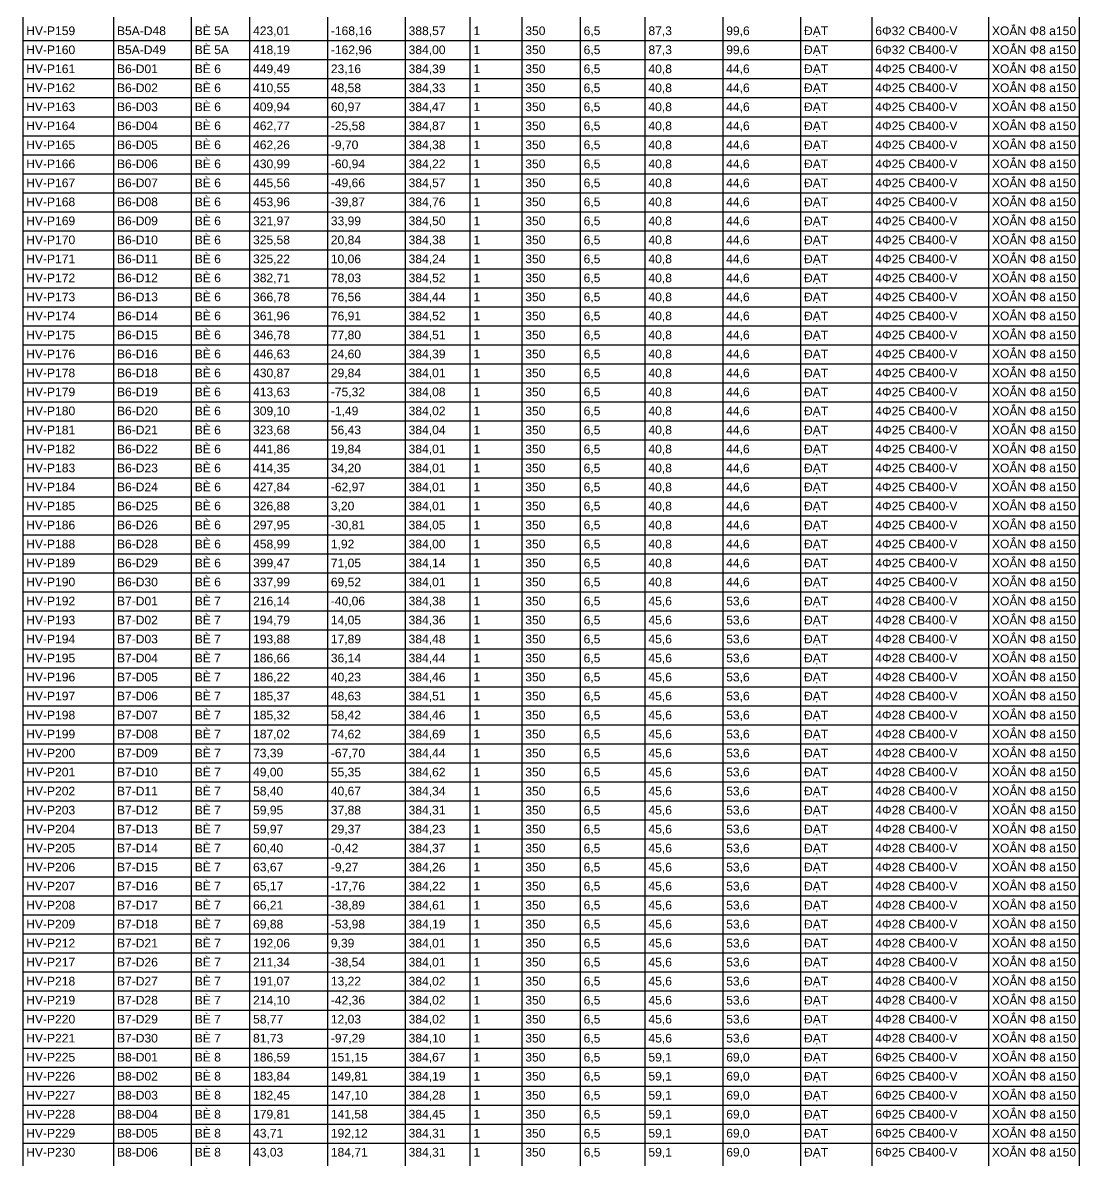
# Model space of a CAD drawing. Header units: metres. Extents: x -250 to 1222, y -294 to 420.
# Drawn here: x 492.8 to 639.5, y -50.2 to 107.8 of the extents above; entities that cross this region are included whole.
import ezdxf

# ---------------------------------------------------------------- set-up
doc = ezdxf.new("R2010")
doc.units = ezdxf.units.M
doc.layers.add('07_BANG_THONG_KE_COC_BO', color=7, linetype='Continuous')
doc.styles.add('VN', font='arial.ttf')

msp = doc.modelspace()

# ---------------------------------------------------------------- linework, layer by layer
at = {"layer": '07_BANG_THONG_KE_COC_BO'}
for p, q in [((492.77, 406.248), (492.77, -206.232)), ((505.37, 406.248), (505.37, -206.232)), ((516.17, 406.248), (516.17, -206.232)), ((524.27, 406.248), (524.27, -206.232)), ((535.07, 406.248), (535.07, -206.232)), ((545.87, 406.248), (545.87, -206.232)), ((554.87, 406.248), (554.87, -206.232)), ((562.07, 406.248), (562.07, -206.232)), ((570.17, 406.248), (570.17, -206.232)), ((579.17, 406.248), (579.17, -206.232)), ((589.97, 406.248), (589.97, -206.232)), ((600.77, 406.248), (600.77, -206.232)), ((610.67, 406.248), (610.67, -206.232)), ((626.87, 406.248), (626.87, -206.232)), ((639.47, 406.248), (639.47, -206.232)), ((492.77, 105.288), (639.47, 105.288)), ((492.77, 102.648), (639.47, 102.648)), ((492.77, 100.008), (639.47, 100.008)), ((492.77, 97.368), (639.47, 97.368)), ((492.77, 94.728), (639.47, 94.728)), ((492.77, 92.088), (639.47, 92.088)), ((492.77, 89.448), (639.47, 89.448)), ((492.77, 86.808), (639.47, 86.808)), ((492.77, 84.168), (639.47, 84.168)), ((492.77, 81.528), (639.47, 81.528)), ((492.77, 78.888), (639.47, 78.888)), ((492.77, 76.248), (639.47, 76.248)), ((492.77, 73.608), (639.47, 73.608)), ((492.77, 70.968), (639.47, 70.968)), ((492.77, 68.328), (639.47, 68.328)), ((492.77, 65.688), (639.47, 65.688)), ((492.77, 63.048), (639.47, 63.048)), ((492.77, 60.408), (639.47, 60.408)), ((492.77, 57.768), (639.47, 57.768)), ((492.77, 55.128), (639.47, 55.128)), ((492.77, 52.488), (639.47, 52.488)), ((492.77, 49.848), (639.47, 49.848)), ((492.77, 47.208), (639.47, 47.208)), ((492.77, 44.568), (639.47, 44.568)), ((492.77, 41.928), (639.47, 41.928)), ((492.77, 39.288), (639.47, 39.288)), ((492.77, 36.648), (639.47, 36.648)), ((492.77, 34.008), (639.47, 34.008)), ((492.77, 31.368), (639.47, 31.368)), ((492.77, 28.728), (639.47, 28.728)), ((492.77, 26.088), (639.47, 26.088)), ((492.77, 23.448), (639.47, 23.448)), ((492.77, 20.808), (639.47, 20.808)), ((492.77, 18.168), (639.47, 18.168)), ((492.77, 15.528), (639.47, 15.528)), ((492.77, 12.888), (639.47, 12.888)), ((492.77, 10.248), (639.47, 10.248)), ((492.77, 7.608), (639.47, 7.608)), ((492.77, 4.968), (639.47, 4.968)), ((492.77, 2.328), (639.47, 2.328)), ((492.77, -0.312), (639.47, -0.312)), ((492.77, -2.952), (639.47, -2.952)), ((492.77, -5.592), (639.47, -5.592)), ((492.77, -8.232), (639.47, -8.232)), ((492.77, -10.872), (639.47, -10.872)), ((492.77, -13.512), (639.47, -13.512)), ((492.77, -16.152), (639.47, -16.152)), ((492.77, -18.792), (639.47, -18.792)), ((492.77, -21.432), (639.47, -21.432)), ((492.77, -24.072), (639.47, -24.072)), ((492.77, -26.712), (639.47, -26.712)), ((492.77, -29.352), (639.47, -29.352)), ((492.77, -31.992), (639.47, -31.992)), ((492.77, -34.632), (639.47, -34.632)), ((492.77, -37.272), (639.47, -37.272)), ((492.77, -39.912), (639.47, -39.912)), ((492.77, -42.552), (639.47, -42.552)), ((492.77, -45.192), (639.47, -45.192)), ((492.77, -47.832), (639.47, -47.832))]:
    msp.add_line(p, q, dxfattribs=at)

# ---------------------------------------------------------------- texts
at = {"layer": '07_BANG_THONG_KE_COC_BO', "style": 'VN'}
for s, p in [('BÈ 5A', (516.65, 106.056)), ('XOẮN Φ8 a150', (627.35, 106.056)), ('HV-P159', (493.25, 106.056)), ('B5A-D48', (505.85, 106.056)), ('423,01', (524.75, 106.056)), ('-168,16', (535.55, 106.056)), ('388,57', (546.35, 106.056)), ('1', (555.35, 106.056)), ('350', (562.55, 106.056)), ('6,5', (570.65, 106.056)), ('87,3', (579.65, 106.056)), ('99,6', (590.45, 106.056)), ('ĐẠT', (601.25, 106.056)), ('6Φ32 CB400-V', (611.15, 106.056)), ('HV-P160', (493.25, 103.416)), ('B5A-D49', (505.85, 103.416)), ('BÈ 5A', (516.65, 103.416)), ('418,19', (524.75, 103.416)), ('-162,96', (535.55, 103.416)), ('384,00', (546.35, 103.416)), ('1', (555.35, 103.416)), ('350', (562.55, 103.416)), ('6,5', (570.65, 103.416)), ('87,3', (579.65, 103.416)), ('99,6', (590.45, 103.416)), ('ĐẠT', (601.25, 103.416)), ('6Φ32 CB400-V', (611.15, 103.416)), ('XOẮN Φ8 a150', (627.35, 103.416)), ('HV-P161', (493.25, 100.776)), ('B6-D01', (505.85, 100.776)), ('BÈ 6', (516.65, 100.776)), ('449,49', (524.75, 100.776)), ('23,16', (535.55, 100.776)), ('384,39', (546.35, 100.776)), ('1', (555.35, 100.776)), ('350', (562.55, 100.776)), ('6,5', (570.65, 100.776)), ('40,8', (579.65, 100.776)), ('44,6', (590.45, 100.776)), ('ĐẠT', (601.25, 100.776)), ('4Φ25 CB400-V', (611.15, 100.776)), ('XOẮN Φ8 a150', (627.35, 100.776)), ('BÈ 6', (516.65, 98.136)), ('XOẮN Φ8 a150', (627.35, 98.136)), ('HV-P162', (493.25, 98.136)), ('B6-D02', (505.85, 98.136)), ('410,55', (524.75, 98.136)), ('48,58', (535.55, 98.136)), ('384,33', (546.35, 98.136)), ('1', (555.35, 98.136)), ('350', (562.55, 98.136)), ('6,5', (570.65, 98.136)), ('40,8', (579.65, 98.136)), ('44,6', (590.45, 98.136)), ('ĐẠT', (601.25, 98.136)), ('4Φ25 CB400-V', (611.15, 98.136)), ('HV-P163', (493.25, 95.496)), ('B6-D03', (505.85, 95.496)), ('BÈ 6', (516.65, 95.496)), ('409,94', (524.75, 95.496)), ('60,97', (535.55, 95.496)), ('384,47', (546.35, 95.496)), ('1', (555.35, 95.496)), ('350', (562.55, 95.496)), ('6,5', (570.65, 95.496)), ('40,8', (579.65, 95.496)), ('44,6', (590.45, 95.496)), ('ĐẠT', (601.25, 95.496)), ('4Φ25 CB400-V', (611.15, 95.496)), ('XOẮN Φ8 a150', (627.35, 95.496)), ('HV-P164', (493.25, 92.856)), ('B6-D04', (505.85, 92.856)), ('BÈ 6', (516.65, 92.856)), ('462,77', (524.75, 92.856)), ('-25,58', (535.55, 92.856)), ('384,87', (546.35, 92.856)), ('1', (555.35, 92.856)), ('350', (562.55, 92.856)), ('6,5', (570.65, 92.856)), ('40,8', (579.65, 92.856)), ('44,6', (590.45, 92.856)), ('ĐẠT', (601.25, 92.856)), ('4Φ25 CB400-V', (611.15, 92.856)), ('XOẮN Φ8 a150', (627.35, 92.856)), ('BÈ 6', (516.65, 90.216)), ('XOẮN Φ8 a150', (627.35, 90.216)), ('HV-P165', (493.25, 90.216)), ('B6-D05', (505.85, 90.216)), ('462,26', (524.75, 90.216)), ('-9,70', (535.55, 90.216)), ('384,38', (546.35, 90.216)), ('1', (555.35, 90.216)), ('350', (562.55, 90.216)), ('6,5', (570.65, 90.216)), ('40,8', (579.65, 90.216)), ('44,6', (590.45, 90.216)), ('ĐẠT', (601.25, 90.216)), ('4Φ25 CB400-V', (611.15, 90.216)), ('HV-P166', (493.25, 87.576)), ('B6-D06', (505.85, 87.576)), ('BÈ 6', (516.65, 87.576)), ('430,99', (524.75, 87.576)), ('-60,94', (535.55, 87.576)), ('384,22', (546.35, 87.576)), ('1', (555.35, 87.576)), ('350', (562.55, 87.576)), ('6,5', (570.65, 87.576)), ('40,8', (579.65, 87.576)), ('44,6', (590.45, 87.576)), ('ĐẠT', (601.25, 87.576)), ('4Φ25 CB400-V', (611.15, 87.576)), ('XOẮN Φ8 a150', (627.35, 87.576)), ('HV-P167', (493.25, 84.936)), ('B6-D07', (505.85, 84.936)), ('BÈ 6', (516.65, 84.936)), ('445,56', (524.75, 84.936)), ('-49,66', (535.55, 84.936)), ('384,57', (546.35, 84.936)), ('1', (555.35, 84.936)), ('350', (562.55, 84.936)), ('6,5', (570.65, 84.936)), ('40,8', (579.65, 84.936)), ('44,6', (590.45, 84.936)), ('ĐẠT', (601.25, 84.936)), ('4Φ25 CB400-V', (611.15, 84.936)), ('XOẮN Φ8 a150', (627.35, 84.936)), ('BÈ 6', (516.65, 82.296)), ('XOẮN Φ8 a150', (627.35, 82.296)), ('HV-P168', (493.25, 82.296)), ('B6-D08', (505.85, 82.296)), ('453,96', (524.75, 82.296)), ('-39,87', (535.55, 82.296)), ('384,76', (546.35, 82.296)), ('1', (555.35, 82.296)), ('350', (562.55, 82.296)), ('6,5', (570.65, 82.296)), ('40,8', (579.65, 82.296)), ('44,6', (590.45, 82.296)), ('ĐẠT', (601.25, 82.296)), ('4Φ25 CB400-V', (611.15, 82.296)), ('HV-P169', (493.25, 79.656)), ('B6-D09', (505.85, 79.656)), ('BÈ 6', (516.65, 79.656)), ('321,97', (524.75, 79.656)), ('33,99', (535.55, 79.656)), ('384,50', (546.35, 79.656)), ('1', (555.35, 79.656)), ('350', (562.55, 79.656)), ('6,5', (570.65, 79.656)), ('40,8', (579.65, 79.656)), ('44,6', (590.45, 79.656)), ('ĐẠT', (601.25, 79.656)), ('4Φ25 CB400-V', (611.15, 79.656)), ('XOẮN Φ8 a150', (627.35, 79.656)), ('HV-P170', (493.25, 77.016)), ('B6-D10', (505.85, 77.016)), ('BÈ 6', (516.65, 77.016)), ('325,58', (524.75, 77.016)), ('20,84', (535.55, 77.016)), ('384,38', (546.35, 77.016)), ('1', (555.35, 77.016)), ('350', (562.55, 77.016)), ('6,5', (570.65, 77.016)), ('40,8', (579.65, 77.016)), ('44,6', (590.45, 77.016)), ('ĐẠT', (601.25, 77.016)), ('4Φ25 CB400-V', (611.15, 77.016)), ('XOẮN Φ8 a150', (627.35, 77.016)), ('BÈ 6', (516.65, 74.376)), ('XOẮN Φ8 a150', (627.35, 74.376)), ('HV-P171', (493.25, 74.376)), ('B6-D11', (505.85, 74.376)), ('325,22', (524.75, 74.376)), ('10,06', (535.55, 74.376)), ('384,24', (546.35, 74.376)), ('1', (555.35, 74.376)), ('350', (562.55, 74.376)), ('6,5', (570.65, 74.376)), ('40,8', (579.65, 74.376)), ('44,6', (590.45, 74.376)), ('ĐẠT', (601.25, 74.376)), ('4Φ25 CB400-V', (611.15, 74.376)), ('HV-P172', (493.25, 71.736)), ('B6-D12', (505.85, 71.736)), ('BÈ 6', (516.65, 71.736)), ('382,71', (524.75, 71.736)), ('78,03', (535.55, 71.736)), ('384,52', (546.35, 71.736)), ('1', (555.35, 71.736)), ('350', (562.55, 71.736)), ('6,5', (570.65, 71.736)), ('40,8', (579.65, 71.736)), ('44,6', (590.45, 71.736)), ('ĐẠT', (601.25, 71.736)), ('4Φ25 CB400-V', (611.15, 71.736)), ('XOẮN Φ8 a150', (627.35, 71.736)), ('HV-P173', (493.25, 69.096)), ('B6-D13', (505.85, 69.096)), ('BÈ 6', (516.65, 69.096)), ('366,78', (524.75, 69.096)), ('76,56', (535.55, 69.096)), ('384,44', (546.35, 69.096)), ('1', (555.35, 69.096)), ('350', (562.55, 69.096)), ('6,5', (570.65, 69.096)), ('40,8', (579.65, 69.096)), ('44,6', (590.45, 69.096)), ('ĐẠT', (601.25, 69.096)), ('4Φ25 CB400-V', (611.15, 69.096)), ('XOẮN Φ8 a150', (627.35, 69.096)), ('BÈ 6', (516.65, 66.456)), ('XOẮN Φ8 a150', (627.35, 66.456)), ('HV-P174', (493.25, 66.456)), ('B6-D14', (505.85, 66.456)), ('361,96', (524.75, 66.456)), ('76,91', (535.55, 66.456)), ('384,52', (546.35, 66.456)), ('1', (555.35, 66.456)), ('350', (562.55, 66.456)), ('6,5', (570.65, 66.456)), ('40,8', (579.65, 66.456)), ('44,6', (590.45, 66.456)), ('ĐẠT', (601.25, 66.456)), ('4Φ25 CB400-V', (611.15, 66.456)), ('HV-P175', (493.25, 63.816)), ('B6-D15', (505.85, 63.816)), ('BÈ 6', (516.65, 63.816)), ('346,78', (524.75, 63.816)), ('77,80', (535.55, 63.816)), ('384,51', (546.35, 63.816)), ('1', (555.35, 63.816)), ('350', (562.55, 63.816)), ('6,5', (570.65, 63.816)), ('40,8', (579.65, 63.816)), ('44,6', (590.45, 63.816)), ('ĐẠT', (601.25, 63.816)), ('4Φ25 CB400-V', (611.15, 63.816)), ('XOẮN Φ8 a150', (627.35, 63.816)), ('HV-P176', (493.25, 61.176)), ('B6-D16', (505.85, 61.176)), ('BÈ 6', (516.65, 61.176)), ('446,63', (524.75, 61.176)), ('24,60', (535.55, 61.176)), ('384,39', (546.35, 61.176)), ('1', (555.35, 61.176)), ('350', (562.55, 61.176)), ('6,5', (570.65, 61.176)), ('40,8', (579.65, 61.176)), ('44,6', (590.45, 61.176)), ('ĐẠT', (601.25, 61.176)), ('4Φ25 CB400-V', (611.15, 61.176)), ('XOẮN Φ8 a150', (627.35, 61.176)), ('BÈ 6', (516.65, 58.536)), ('XOẮN Φ8 a150', (627.35, 58.536)), ('HV-P178', (493.25, 58.536)), ('B6-D18', (505.85, 58.536)), ('430,87', (524.75, 58.536)), ('29,84', (535.55, 58.536)), ('384,01', (546.35, 58.536)), ('1', (555.35, 58.536)), ('350', (562.55, 58.536)), ('6,5', (570.65, 58.536)), ('40,8', (579.65, 58.536)), ('44,6', (590.45, 58.536)), ('ĐẠT', (601.25, 58.536)), ('4Φ25 CB400-V', (611.15, 58.536)), ('HV-P179', (493.25, 55.896)), ('B6-D19', (505.85, 55.896)), ('BÈ 6', (516.65, 55.896)), ('413,63', (524.75, 55.896)), ('-75,32', (535.55, 55.896)), ('384,08', (546.35, 55.896)), ('1', (555.35, 55.896)), ('350', (562.55, 55.896)), ('6,5', (570.65, 55.896)), ('40,8', (579.65, 55.896)), ('44,6', (590.45, 55.896)), ('ĐẠT', (601.25, 55.896)), ('4Φ25 CB400-V', (611.15, 55.896)), ('XOẮN Φ8 a150', (627.35, 55.896)), ('HV-P180', (493.25, 53.256)), ('B6-D20', (505.85, 53.256)), ('BÈ 6', (516.65, 53.256)), ('309,10', (524.75, 53.256)), ('-1,49', (535.55, 53.256)), ('384,02', (546.35, 53.256)), ('1', (555.35, 53.256)), ('350', (562.55, 53.256)), ('6,5', (570.65, 53.256)), ('40,8', (579.65, 53.256)), ('44,6', (590.45, 53.256)), ('ĐẠT', (601.25, 53.256)), ('4Φ25 CB400-V', (611.15, 53.256)), ('XOẮN Φ8 a150', (627.35, 53.256)), ('XOẮN Φ8 a150', (627.35, 50.616)), ('HV-P181', (493.25, 50.616)), ('B6-D21', (505.85, 50.616)), ('BÈ 6', (516.65, 50.616)), ('323,68', (524.75, 50.616)), ('56,43', (535.55, 50.616)), ('384,04', (546.35, 50.616)), ('1', (555.35, 50.616)), ('350', (562.55, 50.616)), ('6,5', (570.65, 50.616)), ('40,8', (579.65, 50.616)), ('44,6', (590.45, 50.616)), ('ĐẠT', (601.25, 50.616)), ('4Φ25 CB400-V', (611.15, 50.616)), ('HV-P182', (493.25, 47.976)), ('B6-D22', (505.85, 47.976)), ('BÈ 6', (516.65, 47.976)), ('441,86', (524.75, 47.976)), ('19,84', (535.55, 47.976)), ('384,01', (546.35, 47.976)), ('1', (555.35, 47.976)), ('350', (562.55, 47.976)), ('6,5', (570.65, 47.976)), ('40,8', (579.65, 47.976)), ('44,6', (590.45, 47.976)), ('ĐẠT', (601.25, 47.976)), ('4Φ25 CB400-V', (611.15, 47.976)), ('XOẮN Φ8 a150', (627.35, 47.976)), ('HV-P183', (493.25, 45.336)), ('B6-D23', (505.85, 45.336)), ('BÈ 6', (516.65, 45.336)), ('414,35', (524.75, 45.336)), ('34,20', (535.55, 45.336)), ('384,01', (546.35, 45.336)), ('1', (555.35, 45.336)), ('350', (562.55, 45.336)), ('6,5', (570.65, 45.336)), ('40,8', (579.65, 45.336)), ('44,6', (590.45, 45.336)), ('ĐẠT', (601.25, 45.336)), ('4Φ25 CB400-V', (611.15, 45.336)), ('XOẮN Φ8 a150', (627.35, 45.336)), ('XOẮN Φ8 a150', (627.35, 42.696)), ('HV-P184', (493.25, 42.696)), ('B6-D24', (505.85, 42.696)), ('BÈ 6', (516.65, 42.696)), ('427,84', (524.75, 42.696)), ('-62,97', (535.55, 42.696)), ('384,01', (546.35, 42.696)), ('1', (555.35, 42.696)), ('350', (562.55, 42.696)), ('6,5', (570.65, 42.696)), ('40,8', (579.65, 42.696)), ('44,6', (590.45, 42.696)), ('ĐẠT', (601.25, 42.696)), ('4Φ25 CB400-V', (611.15, 42.696)), ('HV-P185', (493.25, 40.056)), ('B6-D25', (505.85, 40.056)), ('BÈ 6', (516.65, 40.056)), ('326,88', (524.75, 40.056)), ('3,20', (535.55, 40.056)), ('384,01', (546.35, 40.056)), ('1', (555.35, 40.056)), ('350', (562.55, 40.056)), ('6,5', (570.65, 40.056)), ('40,8', (579.65, 40.056)), ('44,6', (590.45, 40.056)), ('ĐẠT', (601.25, 40.056)), ('4Φ25 CB400-V', (611.15, 40.056)), ('XOẮN Φ8 a150', (627.35, 40.056)), ('HV-P186', (493.25, 37.416)), ('B6-D26', (505.85, 37.416)), ('BÈ 6', (516.65, 37.416)), ('297,95', (524.75, 37.416)), ('-30,81', (535.55, 37.416)), ('384,05', (546.35, 37.416)), ('1', (555.35, 37.416)), ('350', (562.55, 37.416)), ('6,5', (570.65, 37.416)), ('40,8', (579.65, 37.416)), ('44,6', (590.45, 37.416)), ('ĐẠT', (601.25, 37.416)), ('4Φ25 CB400-V', (611.15, 37.416)), ('XOẮN Φ8 a150', (627.35, 37.416)), ('XOẮN Φ8 a150', (627.35, 34.776)), ('HV-P188', (493.25, 34.776)), ('B6-D28', (505.85, 34.776)), ('BÈ 6', (516.65, 34.776)), ('458,99', (524.75, 34.776)), ('1,92', (535.55, 34.776)), ('384,00', (546.35, 34.776)), ('1', (555.35, 34.776)), ('350', (562.55, 34.776)), ('6,5', (570.65, 34.776)), ('40,8', (579.65, 34.776)), ('44,6', (590.45, 34.776)), ('ĐẠT', (601.25, 34.776)), ('4Φ25 CB400-V', (611.15, 34.776)), ('HV-P189', (493.25, 32.136)), ('B6-D29', (505.85, 32.136)), ('BÈ 6', (516.65, 32.136)), ('399,47', (524.75, 32.136)), ('71,05', (535.55, 32.136)), ('384,14', (546.35, 32.136)), ('1', (555.35, 32.136)), ('350', (562.55, 32.136)), ('6,5', (570.65, 32.136)), ('40,8', (579.65, 32.136)), ('44,6', (590.45, 32.136)), ('ĐẠT', (601.25, 32.136)), ('4Φ25 CB400-V', (611.15, 32.136)), ('XOẮN Φ8 a150', (627.35, 32.136)), ('HV-P190', (493.25, 29.496)), ('B6-D30', (505.85, 29.496)), ('BÈ 6', (516.65, 29.496)), ('337,99', (524.75, 29.496)), ('69,52', (535.55, 29.496)), ('384,01', (546.35, 29.496)), ('1', (555.35, 29.496)), ('350', (562.55, 29.496)), ('6,5', (570.65, 29.496)), ('40,8', (579.65, 29.496)), ('44,6', (590.45, 29.496)), ('ĐẠT', (601.25, 29.496)), ('4Φ25 CB400-V', (611.15, 29.496)), ('XOẮN Φ8 a150', (627.35, 29.496)), ('HV-P192', (493.25, 26.856)), ('B7-D01', (505.85, 26.856)), ('BÈ 7', (516.65, 26.856)), ('216,14', (524.75, 26.856)), ('-40,06', (535.55, 26.856)), ('384,38', (546.35, 26.856)), ('1', (555.35, 26.856)), ('350', (562.55, 26.856)), ('6,5', (570.65, 26.856)), ('45,6', (579.65, 26.856)), ('53,6', (590.45, 26.856)), ('ĐẠT', (601.25, 26.856)), ('4Φ28 CB400-V', (611.15, 26.856)), ('XOẮN Φ8 a150', (627.35, 26.856)), ('HV-P193', (493.25, 24.216)), ('B7-D02', (505.85, 24.216)), ('BÈ 7', (516.65, 24.216)), ('194,79', (524.75, 24.216)), ('14,05', (535.55, 24.216)), ('384,36', (546.35, 24.216)), ('1', (555.35, 24.216)), ('350', (562.55, 24.216)), ('6,5', (570.65, 24.216)), ('45,6', (579.65, 24.216)), ('53,6', (590.45, 24.216)), ('ĐẠT', (601.25, 24.216)), ('4Φ28 CB400-V', (611.15, 24.216)), ('XOẮN Φ8 a150', (627.35, 24.216)), ('HV-P194', (493.25, 21.576)), ('B7-D03', (505.85, 21.576)), ('BÈ 7', (516.65, 21.576)), ('193,88', (524.75, 21.576)), ('17,89', (535.55, 21.576)), ('384,48', (546.35, 21.576)), ('1', (555.35, 21.576)), ('350', (562.55, 21.576)), ('6,5', (570.65, 21.576)), ('45,6', (579.65, 21.576)), ('53,6', (590.45, 21.576)), ('ĐẠT', (601.25, 21.576)), ('4Φ28 CB400-V', (611.15, 21.576)), ('XOẮN Φ8 a150', (627.35, 21.576)), ('HV-P195', (493.25, 18.936)), ('B7-D04', (505.85, 18.936)), ('BÈ 7', (516.65, 18.936)), ('186,66', (524.75, 18.936)), ('36,14', (535.55, 18.936)), ('384,44', (546.35, 18.936)), ('1', (555.35, 18.936)), ('350', (562.55, 18.936)), ('6,5', (570.65, 18.936)), ('45,6', (579.65, 18.936)), ('53,6', (590.45, 18.936)), ('ĐẠT', (601.25, 18.936)), ('4Φ28 CB400-V', (611.15, 18.936)), ('XOẮN Φ8 a150', (627.35, 18.936)), ('HV-P196', (493.25, 16.296)), ('B7-D05', (505.85, 16.296)), ('BÈ 7', (516.65, 16.296)), ('186,22', (524.75, 16.296)), ('40,23', (535.55, 16.296)), ('384,46', (546.35, 16.296)), ('1', (555.35, 16.296)), ('350', (562.55, 16.296)), ('6,5', (570.65, 16.296)), ('45,6', (579.65, 16.296)), ('53,6', (590.45, 16.296)), ('ĐẠT', (601.25, 16.296)), ('4Φ28 CB400-V', (611.15, 16.296)), ('XOẮN Φ8 a150', (627.35, 16.296)), ('HV-P197', (493.25, 13.656)), ('B7-D06', (505.85, 13.656)), ('BÈ 7', (516.65, 13.656)), ('185,37', (524.75, 13.656)), ('48,63', (535.55, 13.656)), ('384,51', (546.35, 13.656)), ('1', (555.35, 13.656)), ('350', (562.55, 13.656)), ('6,5', (570.65, 13.656)), ('45,6', (579.65, 13.656)), ('53,6', (590.45, 13.656)), ('ĐẠT', (601.25, 13.656)), ('4Φ28 CB400-V', (611.15, 13.656)), ('XOẮN Φ8 a150', (627.35, 13.656)), ('HV-P198', (493.25, 11.016)), ('B7-D07', (505.85, 11.016)), ('BÈ 7', (516.65, 11.016)), ('185,32', (524.75, 11.016)), ('58,42', (535.55, 11.016)), ('384,46', (546.35, 11.016)), ('1', (555.35, 11.016)), ('350', (562.55, 11.016)), ('6,5', (570.65, 11.016)), ('45,6', (579.65, 11.016)), ('53,6', (590.45, 11.016)), ('ĐẠT', (601.25, 11.016)), ('4Φ28 CB400-V', (611.15, 11.016)), ('XOẮN Φ8 a150', (627.35, 11.016)), ('HV-P199', (493.25, 8.376)), ('B7-D08', (505.85, 8.376)), ('BÈ 7', (516.65, 8.376)), ('187,02', (524.75, 8.376)), ('74,62', (535.55, 8.376)), ('384,69', (546.35, 8.376)), ('1', (555.35, 8.376)), ('350', (562.55, 8.376)), ('6,5', (570.65, 8.376)), ('45,6', (579.65, 8.376)), ('53,6', (590.45, 8.376)), ('ĐẠT', (601.25, 8.376)), ('4Φ28 CB400-V', (611.15, 8.376)), ('XOẮN Φ8 a150', (627.35, 8.376)), ('HV-P200', (493.25, 5.736)), ('B7-D09', (505.85, 5.736)), ('BÈ 7', (516.65, 5.736)), ('73,39', (524.75, 5.736)), ('-67,70', (535.55, 5.736)), ('384,44', (546.35, 5.736)), ('1', (555.35, 5.736)), ('350', (562.55, 5.736)), ('6,5', (570.65, 5.736)), ('45,6', (579.65, 5.736)), ('53,6', (590.45, 5.736)), ('ĐẠT', (601.25, 5.736)), ('4Φ28 CB400-V', (611.15, 5.736)), ('XOẮN Φ8 a150', (627.35, 5.736)), ('HV-P201', (493.25, 3.096)), ('B7-D10', (505.85, 3.096)), ('BÈ 7', (516.65, 3.096)), ('49,00', (524.75, 3.096)), ('55,35', (535.55, 3.096)), ('384,62', (546.35, 3.096)), ('1', (555.35, 3.096)), ('350', (562.55, 3.096)), ('6,5', (570.65, 3.096)), ('45,6', (579.65, 3.096)), ('53,6', (590.45, 3.096)), ('ĐẠT', (601.25, 3.096)), ('4Φ28 CB400-V', (611.15, 3.096)), ('XOẮN Φ8 a150', (627.35, 3.096)), ('HV-P202', (493.25, 0.456)), ('B7-D11', (505.85, 0.456)), ('BÈ 7', (516.65, 0.456)), ('58,40', (524.75, 0.456)), ('40,67', (535.55, 0.456)), ('384,34', (546.35, 0.456)), ('1', (555.35, 0.456)), ('350', (562.55, 0.456)), ('6,5', (570.65, 0.456)), ('45,6', (579.65, 0.456)), ('53,6', (590.45, 0.456)), ('ĐẠT', (601.25, 0.456)), ('4Φ28 CB400-V', (611.15, 0.456)), ('XOẮN Φ8 a150', (627.35, 0.456)), ('HV-P203', (493.25, -2.184)), ('B7-D12', (505.85, -2.184)), ('BÈ 7', (516.65, -2.184)), ('59,95', (524.75, -2.184)), ('37,88', (535.55, -2.184)), ('384,31', (546.35, -2.184)), ('1', (555.35, -2.184)), ('350', (562.55, -2.184)), ('6,5', (570.65, -2.184)), ('45,6', (579.65, -2.184)), ('53,6', (590.45, -2.184)), ('ĐẠT', (601.25, -2.184)), ('4Φ28 CB400-V', (611.15, -2.184)), ('XOẮN Φ8 a150', (627.35, -2.184)), ('HV-P204', (493.25, -4.824)), ('B7-D13', (505.85, -4.824)), ('BÈ 7', (516.65, -4.824)), ('59,97', (524.75, -4.824)), ('29,37', (535.55, -4.824)), ('384,23', (546.35, -4.824)), ('1', (555.35, -4.824)), ('350', (562.55, -4.824)), ('6,5', (570.65, -4.824)), ('45,6', (579.65, -4.824)), ('53,6', (590.45, -4.824)), ('ĐẠT', (601.25, -4.824)), ('4Φ28 CB400-V', (611.15, -4.824)), ('XOẮN Φ8 a150', (627.35, -4.824)), ('HV-P205', (493.25, -7.464)), ('B7-D14', (505.85, -7.464)), ('BÈ 7', (516.65, -7.464)), ('60,40', (524.75, -7.464)), ('-0,42', (535.55, -7.464)), ('384,37', (546.35, -7.464)), ('1', (555.35, -7.464)), ('350', (562.55, -7.464)), ('6,5', (570.65, -7.464)), ('45,6', (579.65, -7.464)), ('53,6', (590.45, -7.464)), ('ĐẠT', (601.25, -7.464)), ('4Φ28 CB400-V', (611.15, -7.464)), ('XOẮN Φ8 a150', (627.35, -7.464)), ('HV-P206', (493.25, -10.104)), ('B7-D15', (505.85, -10.104)), ('BÈ 7', (516.65, -10.104)), ('63,67', (524.75, -10.104)), ('-9,27', (535.55, -10.104)), ('384,26', (546.35, -10.104)), ('1', (555.35, -10.104)), ('350', (562.55, -10.104)), ('6,5', (570.65, -10.104)), ('45,6', (579.65, -10.104)), ('53,6', (590.45, -10.104)), ('ĐẠT', (601.25, -10.104)), ('4Φ28 CB400-V', (611.15, -10.104)), ('XOẮN Φ8 a150', (627.35, -10.104)), ('HV-P207', (493.25, -12.744)), ('B7-D16', (505.85, -12.744)), ('BÈ 7', (516.65, -12.744)), ('65,17', (524.75, -12.744)), ('-17,76', (535.55, -12.744)), ('384,22', (546.35, -12.744)), ('1', (555.35, -12.744)), ('350', (562.55, -12.744)), ('6,5', (570.65, -12.744)), ('45,6', (579.65, -12.744)), ('53,6', (590.45, -12.744)), ('ĐẠT', (601.25, -12.744)), ('4Φ28 CB400-V', (611.15, -12.744)), ('XOẮN Φ8 a150', (627.35, -12.744)), ('HV-P208', (493.25, -15.384)), ('B7-D17', (505.85, -15.384)), ('BÈ 7', (516.65, -15.384)), ('66,21', (524.75, -15.384)), ('-38,89', (535.55, -15.384)), ('384,61', (546.35, -15.384)), ('1', (555.35, -15.384)), ('350', (562.55, -15.384)), ('6,5', (570.65, -15.384)), ('45,6', (579.65, -15.384)), ('53,6', (590.45, -15.384)), ('ĐẠT', (601.25, -15.384)), ('4Φ28 CB400-V', (611.15, -15.384)), ('XOẮN Φ8 a150', (627.35, -15.384)), ('HV-P209', (493.25, -18.024)), ('B7-D18', (505.85, -18.024)), ('BÈ 7', (516.65, -18.024)), ('69,88', (524.75, -18.024)), ('-53,98', (535.55, -18.024)), ('384,19', (546.35, -18.024)), ('1', (555.35, -18.024)), ('350', (562.55, -18.024)), ('6,5', (570.65, -18.024)), ('45,6', (579.65, -18.024)), ('53,6', (590.45, -18.024)), ('ĐẠT', (601.25, -18.024)), ('4Φ28 CB400-V', (611.15, -18.024)), ('XOẮN Φ8 a150', (627.35, -18.024)), ('HV-P212', (493.25, -20.664)), ('B7-D21', (505.85, -20.664)), ('BÈ 7', (516.65, -20.664)), ('192,06', (524.75, -20.664)), ('9,39', (535.55, -20.664)), ('384,01', (546.35, -20.664)), ('1', (555.35, -20.664)), ('350', (562.55, -20.664)), ('6,5', (570.65, -20.664)), ('45,6', (579.65, -20.664)), ('53,6', (590.45, -20.664)), ('ĐẠT', (601.25, -20.664)), ('4Φ28 CB400-V', (611.15, -20.664)), ('XOẮN Φ8 a150', (627.35, -20.664)), ('HV-P217', (493.25, -23.304)), ('B7-D26', (505.85, -23.304)), ('BÈ 7', (516.65, -23.304)), ('211,34', (524.75, -23.304)), ('-38,54', (535.55, -23.304)), ('384,01', (546.35, -23.304)), ('1', (555.35, -23.304)), ('350', (562.55, -23.304)), ('6,5', (570.65, -23.304)), ('45,6', (579.65, -23.304)), ('53,6', (590.45, -23.304)), ('ĐẠT', (601.25, -23.304)), ('4Φ28 CB400-V', (611.15, -23.304)), ('XOẮN Φ8 a150', (627.35, -23.304)), ('HV-P218', (493.25, -25.944)), ('B7-D27', (505.85, -25.944)), ('BÈ 7', (516.65, -25.944)), ('191,07', (524.75, -25.944)), ('13,22', (535.55, -25.944)), ('384,02', (546.35, -25.944)), ('1', (555.35, -25.944)), ('350', (562.55, -25.944)), ('6,5', (570.65, -25.944)), ('45,6', (579.65, -25.944)), ('53,6', (590.45, -25.944)), ('ĐẠT', (601.25, -25.944)), ('4Φ28 CB400-V', (611.15, -25.944)), ('XOẮN Φ8 a150', (627.35, -25.944)), ('HV-P219', (493.25, -28.584)), ('B7-D28', (505.85, -28.584)), ('BÈ 7', (516.65, -28.584)), ('214,10', (524.75, -28.584)), ('-42,36', (535.55, -28.584)), ('384,02', (546.35, -28.584)), ('1', (555.35, -28.584)), ('350', (562.55, -28.584)), ('6,5', (570.65, -28.584)), ('45,6', (579.65, -28.584)), ('53,6', (590.45, -28.584)), ('ĐẠT', (601.25, -28.584)), ('4Φ28 CB400-V', (611.15, -28.584)), ('XOẮN Φ8 a150', (627.35, -28.584)), ('HV-P220', (493.25, -31.224)), ('B7-D29', (505.85, -31.224)), ('BÈ 7', (516.65, -31.224)), ('58,77', (524.75, -31.224)), ('12,03', (535.55, -31.224)), ('384,02', (546.35, -31.224)), ('350', (562.55, -31.224)), ('6,5', (570.65, -31.224)), ('45,6', (579.65, -31.224)), ('53,6', (590.45, -31.224)), ('4Φ28 CB400-V', (611.15, -31.224)), ('XOẮN Φ8 a150', (627.35, -31.224)), ('1', (555.35, -31.224)), ('ĐẠT', (601.25, -31.224)), ('HV-P221', (493.25, -33.864)), ('B7-D30', (505.85, -33.864)), ('BÈ 7', (516.65, -33.864)), ('81,73', (524.75, -33.864)), ('-97,29', (535.55, -33.864)), ('384,10', (546.35, -33.864)), ('1', (555.35, -33.864)), ('350', (562.55, -33.864)), ('6,5', (570.65, -33.864)), ('45,6', (579.65, -33.864)), ('53,6', (590.45, -33.864)), ('ĐẠT', (601.25, -33.864)), ('4Φ28 CB400-V', (611.15, -33.864)), ('XOẮN Φ8 a150', (627.35, -33.864)), ('HV-P225', (493.25, -36.504)), ('B8-D01', (505.85, -36.504)), ('BÈ 8', (516.65, -36.504)), ('186,59', (524.75, -36.504)), ('151,15', (535.55, -36.504)), ('384,67', (546.35, -36.504)), ('1', (555.35, -36.504)), ('350', (562.55, -36.504)), ('6,5', (570.65, -36.504)), ('59,1', (579.65, -36.504)), ('69,0', (590.45, -36.504)), ('ĐẠT', (601.25, -36.504)), ('6Φ25 CB400-V', (611.15, -36.504)), ('XOẮN Φ8 a150', (627.35, -36.504)), ('BÈ 8', (516.65, -39.144)), ('XOẮN Φ8 a150', (627.35, -39.144)), ('HV-P226', (493.25, -39.144)), ('B8-D02', (505.85, -39.144)), ('183,84', (524.75, -39.144)), ('149,81', (535.55, -39.144)), ('384,19', (546.35, -39.144)), ('1', (555.35, -39.144)), ('350', (562.55, -39.144)), ('6,5', (570.65, -39.144)), ('59,1', (579.65, -39.144)), ('69,0', (590.45, -39.144)), ('ĐẠT', (601.25, -39.144)), ('6Φ25 CB400-V', (611.15, -39.144)), ('HV-P227', (493.25, -41.784)), ('B8-D03', (505.85, -41.784)), ('BÈ 8', (516.65, -41.784)), ('182,45', (524.75, -41.784)), ('147,10', (535.55, -41.784)), ('384,28', (546.35, -41.784)), ('1', (555.35, -41.784)), ('350', (562.55, -41.784)), ('6,5', (570.65, -41.784)), ('59,1', (579.65, -41.784)), ('69,0', (590.45, -41.784)), ('ĐẠT', (601.25, -41.784)), ('6Φ25 CB400-V', (611.15, -41.784)), ('XOẮN Φ8 a150', (627.35, -41.784)), ('HV-P228', (493.25, -44.424)), ('B8-D04', (505.85, -44.424)), ('BÈ 8', (516.65, -44.424)), ('179,81', (524.75, -44.424)), ('141,58', (535.55, -44.424)), ('384,45', (546.35, -44.424)), ('1', (555.35, -44.424)), ('350', (562.55, -44.424)), ('6,5', (570.65, -44.424)), ('59,1', (579.65, -44.424)), ('69,0', (590.45, -44.424)), ('ĐẠT', (601.25, -44.424)), ('6Φ25 CB400-V', (611.15, -44.424)), ('XOẮN Φ8 a150', (627.35, -44.424)), ('BÈ 8', (516.65, -47.064)), ('XOẮN Φ8 a150', (627.35, -47.064)), ('HV-P229', (493.25, -47.064)), ('B8-D05', (505.85, -47.064)), ('43,71', (524.75, -47.064)), ('192,12', (535.55, -47.064)), ('384,31', (546.35, -47.064)), ('1', (555.35, -47.064)), ('350', (562.55, -47.064)), ('6,5', (570.65, -47.064)), ('59,1', (579.65, -47.064)), ('69,0', (590.45, -47.064)), ('ĐẠT', (601.25, -47.064)), ('6Φ25 CB400-V', (611.15, -47.064)), ('HV-P230', (493.25, -49.704)), ('B8-D06', (505.85, -49.704)), ('BÈ 8', (516.65, -49.704)), ('43,03', (524.75, -49.704)), ('184,71', (535.55, -49.704)), ('384,31', (546.35, -49.704)), ('1', (555.35, -49.704)), ('350', (562.55, -49.704)), ('6,5', (570.65, -49.704)), ('59,1', (579.65, -49.704)), ('69,0', (590.45, -49.704)), ('ĐẠT', (601.25, -49.704)), ('6Φ25 CB400-V', (611.15, -49.704)), ('XOẮN Φ8 a150', (627.35, -49.704))]:
    msp.add_text(s, height=1.2, dxfattribs=at).set_placement(p)

doc.saveas('drawing.dxf')
